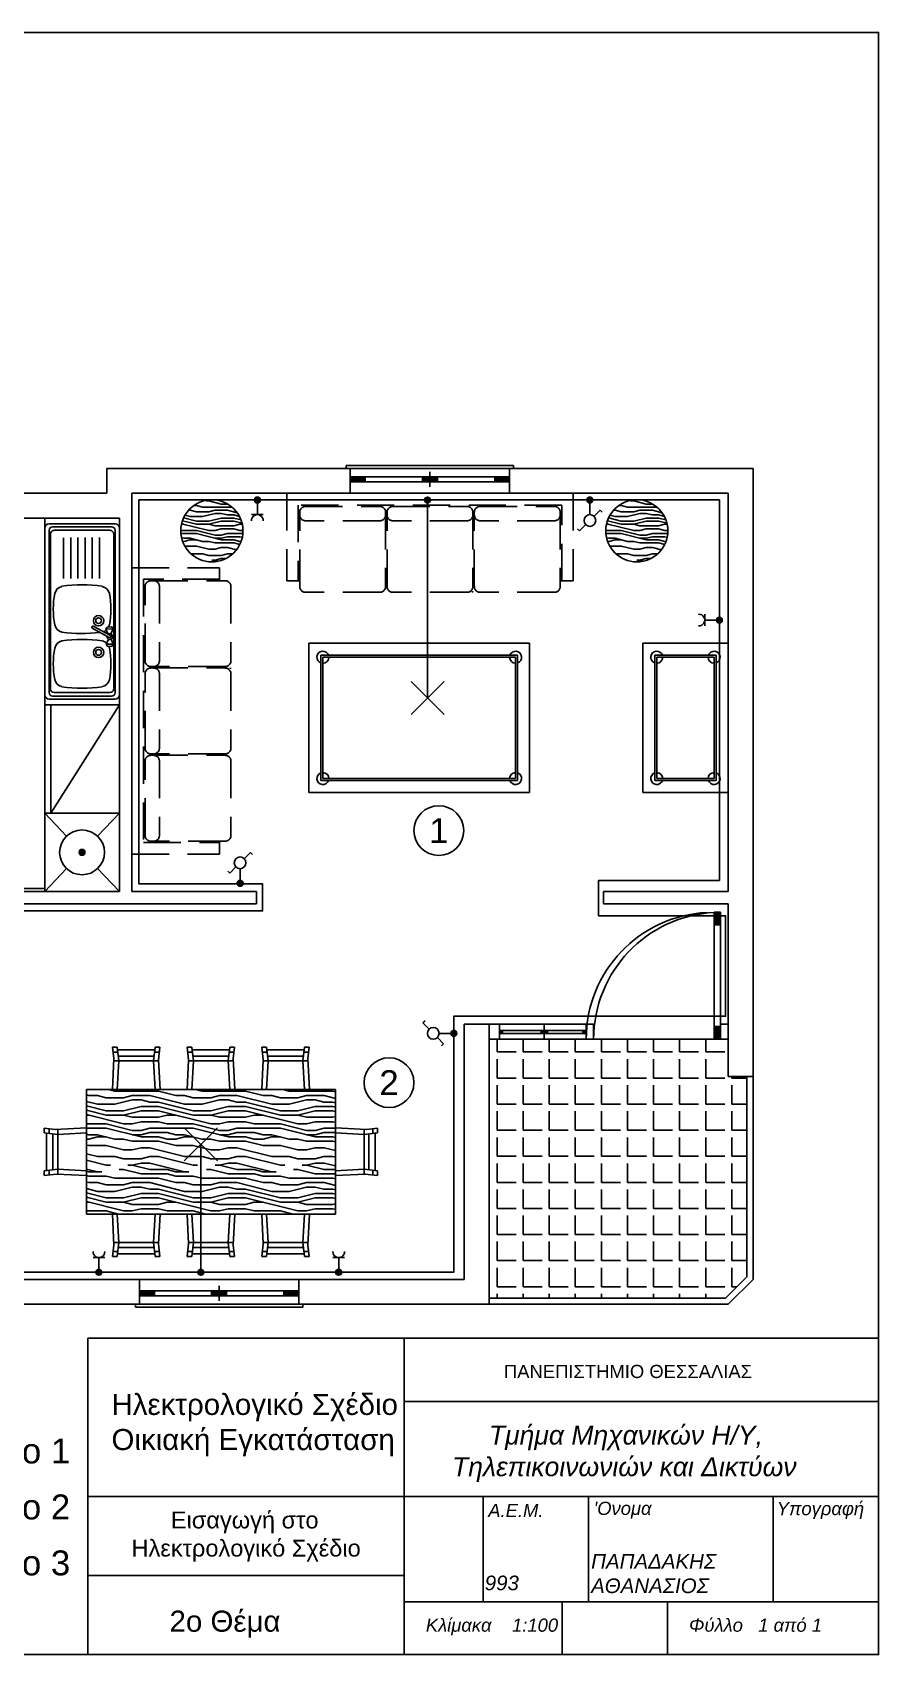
# Model space of a CAD drawing. Header units: millimetres. Extents: x 10 to 1430, y 10 to 287.
# Drawn here: x 265.6 to 410, y 10 to 287 of the extents above; entities that cross this region are included whole.
import ezdxf
from ezdxf.enums import TextEntityAlignment as Align

# ---------------------------------------------------------------- set-up
doc = ezdxf.new("R2010")
doc.units = ezdxf.units.MM
doc.header["$MEASUREMENT"] = 0
doc.linetypes.add('HIDDEN', pattern=[9.525, 6.35, -3.175])
doc.linetypes.add('JIS_02_2.0', pattern=[3, 2, -1])
for name, color, linetype in [('Bathroom', 253, 'Continuous'), ('Doors', 253, 'Continuous'), ('Furnitures', 253, 'Continuous'), ('Kitchen', 253, 'Continuous'), ('Label', 10, 'Continuous'), ('Walls', 253, 'Continuous'), ('Windows', 253, 'Continuous')]:
    doc.layers.add(name, color=color, linetype=linetype)
doc.styles.get("Standard").update_dxf_attribs({"font": 'arial.ttf'})

# ---------------------------------------------------------------- blocks, each defined once
blk = doc.blocks.new('Cnnection Point')
h = blk.add_hatch(color=256)
h.dxf.hatch_style = 1
h.paths.add_polyline_path([(222.61, 128.46, 1), (223.61, 128.46, 1)])
blk.add_circle((223.11, 128.46), 0.5)
blk = doc.blocks.new('Alle Retour')
for points in [[(0.71, 0.71), (1.77, 1.77)], [(1.77, 1.77), (2.12, 1.41)], [(-1.77, -1.77), (-2.12, -1.41)], [(-0.71, -0.71), (-1.77, -1.77)], [(0, -1), (0, -3)]]:
    blk.add_lwpolyline(points)
blk.add_circle((0, 0), 1)
blk.add_blockref('Cnnection Point', (-223.11, -131.96))
blk = doc.blocks.new('Socket')
for points in [[(217.26, 126.17), (219.26, 126.17)], [(218.26, 126.17), (218.26, 124.17)]]:
    blk.add_lwpolyline(points)
blk.add_arc((218.26, 127.17), 1, 177.864, 2.136)
blk.add_blockref('Cnnection Point', (-4.86, -4.79))

msp = doc.modelspace()

# ---------------------------------------------------------------- hatches: boundary and pattern name
at = {"layer": 'Bathroom'}
h = msp.add_hatch(dxfattribs=at)
h.set_pattern_fill('ANGLE', color=256, scale=0.6375, style=0)
h.set_pattern_definition([(0, (-2.456, -16.2416), (0, 4.452937), [3.2385, -1.214438]), (90, (-2.456, -16.2416), (-4.452937, 3e-16), [3.2385, -1.214438])])
h.paths.add_polyline_path([(343.53, 70.88), (383.88, 70.88), (387.5, 74.51), (387.5, 108.71), (384.32, 108.71), (384.32, 115.08), (343.53, 115.08)])
at = {"layer": 'Furnitures'}
h = msp.add_hatch(dxfattribs=at)
h.set_pattern_fill('PANEL', color=256, scale=10.625, angle=180, style=0, pattern_type=2)
h.set_pattern_definition([(180, (103.355, 697.333), (-1e-15, -10.625), [2.125, -3.1875, 1.0625, -4.25]), (180, (95.918, 697.067), (-1e-15, -10.625), [2.125, -8.5]), (180, (96.98, 696.536), (-1e-15, -10.625), [1.0625, -9.5625]), (180, (102.824, 696.27), (-1e-15, -10.625), [0.53125, -7.4375, 0.53125, -2.125]), (180, (99.105, 695.739), (-1e-15, -10.625), [2.125, -3.1875, 0.53125, -4.78125]), (180, (101.762, 695.473), (-1e-15, -10.625), [1.59375, -9.03125]), (180, (99.105, 695.208), (-1e-15, -10.625), [3.1875, -7.4375]), (180, (102.293, 694.942), (-1e-15, -10.625), [2.125, -8.5]), (180, (98.043, 694.677), (-1e-15, -10.625), [5.3125, -5.3125]), (180, (101.23, 694.145), (-1e-15, -10.625), [1.0625, -3.1875, 2.125, -4.25]), (180, (93.793, 693.88), (-1e-15, -10.625), [2.125, -8.5]), (180, (95.918, 693.614), (-1e-15, -10.625), [1.0625, -9.5625]), (180, (98.043, 693.348), (-1e-15, -10.625), [1.0625, -9.5625]), (180, (103.355, 693.083), (-1e-15, -10.625), [2.125, -8.5]), (180, (98.043, 692.817), (-1e-15, -10.625), [2.125, -8.5]), (180, (98.043, 692.286), (-1e-15, -10.625), [2.125, -2.125, 2.125, -4.25]), (180, (100.168, 691.755), (-1e-15, -10.625), [1.0625, -5.3125, 2.125, -2.125]), (180, (98.043, 691.489), (-1e-15, -10.625), [3.1875, -7.4375]), (180, (98.043, 690.958), (-1e-15, -10.625), [2.125, -8.5]), (180, (102.293, 690.692), (-1e-15, -10.625), [3.1875, -4.25, 1.0625, -2.125]), (180, (102.293, 690.161), (-1e-15, -10.625), [5.3125, -5.3125]), (180, (95.918, 689.895), (-1e-15, -10.625), [1.0625, -9.5625]), (180, (99.105, 689.63), (-1e-15, -10.625), [2.125, -8.5]), (180, (101.23, 689.364), (-1e-15, -10.625), [1.0625, -4.25, 1.0625, -4.25]), (180, (102.293, 689.098), (-1e-15, -10.625), [1.0625, -3.1875, 2.125, -4.25]), (180, (100.168, 688.833), (-1e-15, -10.625), [1.0625, -5.3125, 1.0625, -3.1875]), (180, (98.043, 688.567), (-1e-15, -10.625), [3.1875, -7.4375]), (180, (102.293, 688.036), (-1e-15, -10.625), [2.125, -8.5]), (180, (96.98, 687.77), (-1e-15, -10.625), [1.0625, -9.5625]), (180, (94.855, 687.505), (-1e-15, -10.625), [1.0625, -9.5625]), (194.03624, (95.9178, 696.536), (-10.625, 4e-10), [1.09437, -42.71362]), (194.03624, (94.8553, 694.1453), (-10.625, 4e-10), [1.09437, -42.71362]), (194.03624, (95.9178, 687.7703), (-10.625, 4e-10), [1.09437, -42.71362]), (194.03624, (99.1053, 691.7547), (-10.625, 4e-10), [1.09437, -42.71362]), (194.03624, (96.9803, 690.161), (-10.625, 4e-10), [1.09437, -42.71362]), (194.03624, (95.9178, 690.9578), (-10.625, 4e-10), [1.09437, -42.71362]), (194.03624, (101.2303, 689.0984), (-10.625, 4e-10), [1.09437, -42.71362]), (194.03624, (96.9803, 689.6297), (-10.625, 4e-10), [1.09437, -42.71362]), (194.03624, (94.8553, 693.614), (-10.625, 4e-10), [2.18875, -41.61925]), (194.03624, (95.9178, 692.8172), (-10.625, 4e-10), [2.18875, -41.61925]), (194.03624, (95.9178, 692.286), (-10.625, 4e-10), [2.18875, -41.61925]), (345.96376, (99.1053, 695.739), (10.625, 4e-10), [1.094375, -2.18875, 1.094375, -39.4305]), (345.96376, (101.2303, 694.1453), (10.625, 4e-10), [1.09438, -42.71362]), (345.96376, (101.2303, 689.364), (10.625, 4e-10), [2.18875, -41.61925]), (14.03624, (95.9178, 697.0672), (10.625, -4e-10), [1.09438, -42.71362]), (165.96376, (93.7928, 697.0672), (-10.625, -4e-10), [1.09438, -42.71362]), (165.96376, (96.9803, 693.3484), (-10.625, -4e-10), [1.09438, -42.71362]), (165.96376, (94.8553, 691.489), (-10.625, -4e-10), [1.09438, -42.71362]), (165.96376, (99.1053, 690.6922), (-10.625, -4e-10), [1.09438, -42.71362]), (165.96376, (100.1678, 689.364), (-10.625, -4e-10), [1.09438, -42.71362]), (165.96376, (99.1053, 688.8328), (-10.625, -4e-10), [1.09438, -42.71362]), (165.96376, (99.1053, 690.6922), (-10.625, -4e-10), [1.09438, -42.71362]), (165.96376, (95.9178, 689.0984), (-10.625, -4e-10), [4.3775, -39.4305]), (165.96376, (102.2928, 696.2703), (-10.625, -4e-10), [4.3775, -39.4305]), (165.96376, (101.2303, 695.4734), (-10.625, -4e-10), [4.3775, -39.4305]), (165.96376, (100.1678, 694.9422), (-10.625, -4e-10), [1.094375, -2.18875, 2.18875, -38.33612]), (165.96376, (100.1678, 694.1453), (-10.625, -4e-10), [2.18875, -2.18875, 2.18875, -37.24175]), (165.96376, (101.2303, 693.0828), (-10.625, -4e-10), [4.3775, -39.4305]), (165.96376, (102.2928, 692.286), (-10.625, -4e-10), [4.3775, -39.4305]), (165.96376, (102.2928, 691.7547), (-10.625, -4e-10), [4.3775, -39.4305]), (165.96376, (94.8553, 688.5672), (-10.625, -4e-10), [1.09438, -42.71362]), (165.96377, (93.7928, 687.5047), (-10.625, -2e-06), [2.18875, -41.61925]), (165.96377, (100.1678, 688.036), (-10.625, -2e-06), [2.18875, -41.61925]), (165.96376, (101.2303, 697.3328), (-10.625, -2e-07), [4.3775, -39.4305]), (165.96376, (94.8553, 689.8953), (-10.625, -2e-07), [3.28312, -40.52487]), (165.96376, (93.7928, 690.6922), (-10.625, -2e-07), [6.56625, -37.24175])])
h.paths.add_polyline_path([(301.51, 201.9, 1), (290.89, 201.9, 1)])
h = msp.add_hatch(dxfattribs=at)
h.set_pattern_fill('PANEL', color=256, scale=10.625, angle=180, style=0, pattern_type=2)
h.set_pattern_definition([(180, (175.895, 697.333), (-1e-15, -10.625), [2.125, -3.1875, 1.0625, -4.25]), (180, (168.458, 697.067), (-1e-15, -10.625), [2.125, -8.5]), (180, (169.52, 696.536), (-1e-15, -10.625), [1.0625, -9.5625]), (180, (175.364, 696.27), (-1e-15, -10.625), [0.53125, -7.4375, 0.53125, -2.125]), (180, (171.645, 695.739), (-1e-15, -10.625), [2.125, -3.1875, 0.53125, -4.78125]), (180, (174.301, 695.473), (-1e-15, -10.625), [1.59375, -9.03125]), (180, (171.645, 695.208), (-1e-15, -10.625), [3.1875, -7.4375]), (180, (174.833, 694.942), (-1e-15, -10.625), [2.125, -8.5]), (180, (170.583, 694.677), (-1e-15, -10.625), [5.3125, -5.3125]), (180, (173.77, 694.145), (-1e-15, -10.625), [1.0625, -3.1875, 2.125, -4.25]), (180, (166.333, 693.88), (-1e-15, -10.625), [2.125, -8.5]), (180, (168.458, 693.614), (-1e-15, -10.625), [1.0625, -9.5625]), (180, (170.583, 693.348), (-1e-15, -10.625), [1.0625, -9.5625]), (180, (175.895, 693.083), (-1e-15, -10.625), [2.125, -8.5]), (180, (170.583, 692.817), (-1e-15, -10.625), [2.125, -8.5]), (180, (170.583, 692.286), (-1e-15, -10.625), [2.125, -2.125, 2.125, -4.25]), (180, (172.708, 691.755), (-1e-15, -10.625), [1.0625, -5.3125, 2.125, -2.125]), (180, (170.583, 691.489), (-1e-15, -10.625), [3.1875, -7.4375]), (180, (170.583, 690.958), (-1e-15, -10.625), [2.125, -8.5]), (180, (174.833, 690.692), (-1e-15, -10.625), [3.1875, -4.25, 1.0625, -2.125]), (180, (174.833, 690.161), (-1e-15, -10.625), [5.3125, -5.3125]), (180, (168.458, 689.895), (-1e-15, -10.625), [1.0625, -9.5625]), (180, (171.645, 689.63), (-1e-15, -10.625), [2.125, -8.5]), (180, (173.77, 689.364), (-1e-15, -10.625), [1.0625, -4.25, 1.0625, -4.25]), (180, (174.833, 689.098), (-1e-15, -10.625), [1.0625, -3.1875, 2.125, -4.25]), (180, (172.708, 688.833), (-1e-15, -10.625), [1.0625, -5.3125, 1.0625, -3.1875]), (180, (170.583, 688.567), (-1e-15, -10.625), [3.1875, -7.4375]), (180, (174.833, 688.036), (-1e-15, -10.625), [2.125, -8.5]), (180, (169.52, 687.77), (-1e-15, -10.625), [1.0625, -9.5625]), (180, (167.395, 687.505), (-1e-15, -10.625), [1.0625, -9.5625]), (194.03624, (168.4577, 696.536), (-10.625, 4e-10), [1.09437, -42.71362]), (194.03624, (167.3952, 694.1453), (-10.625, 4e-10), [1.09437, -42.71362]), (194.03624, (168.4577, 687.7703), (-10.625, 4e-10), [1.09437, -42.71362]), (194.03624, (171.6452, 691.7547), (-10.625, 4e-10), [1.09437, -42.71362]), (194.03624, (169.5202, 690.161), (-10.625, 4e-10), [1.09437, -42.71362]), (194.03624, (168.4577, 690.9578), (-10.625, 4e-10), [1.09437, -42.71362]), (194.03624, (173.7702, 689.0984), (-10.625, 4e-10), [1.09437, -42.71362]), (194.03624, (169.5202, 689.6297), (-10.625, 4e-10), [1.09437, -42.71362]), (194.03624, (167.3952, 693.614), (-10.625, 4e-10), [2.18875, -41.61925]), (194.03624, (168.4577, 692.8172), (-10.625, 4e-10), [2.18875, -41.61925]), (194.03624, (168.4577, 692.286), (-10.625, 4e-10), [2.18875, -41.61925]), (345.96376, (171.6452, 695.739), (10.625, 4e-10), [1.094375, -2.18875, 1.094375, -39.4305]), (345.96376, (173.7702, 694.1453), (10.625, 4e-10), [1.09438, -42.71362]), (345.96376, (173.7702, 689.364), (10.625, 4e-10), [2.18875, -41.61925]), (14.03624, (168.4577, 697.0672), (10.625, -4e-10), [1.09438, -42.71362]), (165.96376, (166.3327, 697.0672), (-10.625, -4e-10), [1.09438, -42.71362]), (165.96376, (169.5202, 693.3484), (-10.625, -4e-10), [1.09438, -42.71362]), (165.96376, (167.3952, 691.489), (-10.625, -4e-10), [1.09438, -42.71362]), (165.96376, (171.6452, 690.6922), (-10.625, -4e-10), [1.09438, -42.71362]), (165.96376, (172.7077, 689.364), (-10.625, -4e-10), [1.09438, -42.71362]), (165.96376, (171.6452, 688.8328), (-10.625, -4e-10), [1.09438, -42.71362]), (165.96376, (171.6452, 690.6922), (-10.625, -4e-10), [1.09438, -42.71362]), (165.96376, (168.4577, 689.0984), (-10.625, -4e-10), [4.3775, -39.4305]), (165.96376, (174.8327, 696.2703), (-10.625, -4e-10), [4.3775, -39.4305]), (165.96376, (173.7702, 695.4734), (-10.625, -4e-10), [4.3775, -39.4305]), (165.96376, (172.7077, 694.9422), (-10.625, -4e-10), [1.094375, -2.18875, 2.18875, -38.33612]), (165.96376, (172.7077, 694.1453), (-10.625, -4e-10), [2.18875, -2.18875, 2.18875, -37.24175]), (165.96376, (173.7702, 693.0828), (-10.625, -4e-10), [4.3775, -39.4305]), (165.96376, (174.8327, 692.286), (-10.625, -4e-10), [4.3775, -39.4305]), (165.96376, (174.8327, 691.7547), (-10.625, -4e-10), [4.3775, -39.4305]), (165.96376, (167.3952, 688.5672), (-10.625, -4e-10), [1.09438, -42.71362]), (165.96377, (166.3327, 687.5047), (-10.625, -2e-06), [2.18875, -41.61925]), (165.96377, (172.7077, 688.036), (-10.625, -2e-06), [2.18875, -41.61925]), (165.96376, (173.7702, 697.3328), (-10.625, -2e-07), [4.3775, -39.4305]), (165.96376, (167.3952, 689.8953), (-10.625, -2e-07), [3.28312, -40.52487]), (165.96376, (166.3327, 690.6922), (-10.625, -2e-07), [6.56625, -37.24175])])
h.paths.add_polyline_path([(374.05, 201.9, 1), (363.43, 201.9, 1)])
h = msp.add_hatch(dxfattribs=at)
h.set_pattern_fill('PANEL', color=256, scale=14.875, angle=-180, style=0, pattern_type=2)
h.set_pattern_definition([(180, (562.254, 481.788), (-5e-15, -14.875), [2.975, -4.4625, 1.4875, -5.95]), (180, (551.842, 481.416), (-5e-15, -14.875), [2.975, -11.9]), (180, (553.33, 480.673), (-5e-15, -14.875), [1.4875, -13.3875]), (180, (561.51, 480.301), (-5e-15, -14.875), [0.74375, -10.4125, 0.74375, -2.975]), (180, (556.304, 479.557), (-5e-15, -14.875), [2.975, -4.4625, 0.74375, -6.69375]), (180, (560.023, 479.185), (-5e-15, -14.875), [2.23125, -12.64375]), (180, (556.304, 478.813), (-5e-15, -14.875), [4.4625, -10.4125]), (180, (560.767, 478.441), (-5e-15, -14.875), [2.975, -11.9]), (180, (554.817, 478.07), (-5e-15, -14.875), [7.4375, -7.4375]), (180, (559.28, 477.326), (-5e-15, -14.875), [1.4875, -4.4625, 2.975, -5.95]), (180, (548.867, 476.954), (-5e-15, -14.875), [2.975, -11.9]), (180, (551.842, 476.582), (-5e-15, -14.875), [1.4875, -13.3875]), (180, (554.817, 476.21), (-5e-15, -14.875), [1.4875, -13.3875]), (180, (562.254, 475.838), (-5e-15, -14.875), [2.975, -11.9]), (180, (554.817, 475.466), (-5e-15, -14.875), [2.975, -11.9]), (180, (554.817, 474.723), (-5e-15, -14.875), [2.975, -2.975, 2.975, -5.95]), (180, (557.792, 473.979), (-5e-15, -14.875), [1.4875, -7.4375, 2.975, -2.975]), (180, (554.817, 473.607), (-5e-15, -14.875), [4.4625, -10.4125]), (180, (554.817, 472.863), (-5e-15, -14.875), [2.975, -11.9]), (180, (560.767, 472.491), (-5e-15, -14.875), [4.4625, -5.95, 1.4875, -2.975]), (180, (560.767, 471.748), (-5e-15, -14.875), [7.4375, -7.4375]), (180, (551.842, 471.376), (-5e-15, -14.875), [1.4875, -13.3875]), (180, (556.304, 471.004), (-5e-15, -14.875), [2.975, -11.9]), (180, (559.28, 470.632), (-5e-15, -14.875), [1.4875, -5.95, 1.4875, -5.95]), (180, (560.767, 470.26), (-5e-15, -14.875), [1.4875, -4.4625, 2.975, -5.95]), (180, (557.792, 469.888), (-5e-15, -14.875), [1.4875, -7.4375, 1.4875, -4.4625]), (180, (554.817, 469.516), (-5e-15, -14.875), [4.4625, -10.4125]), (180, (560.767, 468.773), (-5e-15, -14.875), [2.975, -11.9]), (180, (553.33, 468.401), (-5e-15, -14.875), [1.4875, -13.3875]), (180, (550.354, 468.029), (-5e-15, -14.875), [1.4875, -13.3875]), (194.03624, (551.842, 480.6727), (-14.875, 5e-10), [1.53212, -59.79907]), (194.03624, (550.3544, 477.3258), (-14.875, 5e-10), [1.53212, -59.79907]), (194.0362, (551.842, 468.4008), (-14.875, 5e-10), [1.53212, -59.79907]), (194.03624, (556.3044, 473.979), (-14.875, 5e-10), [1.53212, -59.79907]), (194.03624, (553.3294, 471.7477), (-14.875, 5e-10), [1.53212, -59.79907]), (194.03624, (551.842, 472.8633), (-14.875, 5e-10), [1.53212, -59.79907]), (194.03624, (559.2794, 470.26), (-14.875, 5e-10), [1.53212, -59.79907]), (194.03624, (553.3294, 471.004), (-14.875, 5e-10), [1.53212, -59.79907]), (194.03624, (550.3544, 476.582), (-14.875, 5e-10), [3.06425, -58.26694]), (194.03624, (551.842, 475.4664), (-14.875, 5e-10), [3.06425, -58.26694]), (194.03624, (551.842, 474.7227), (-14.875, 5e-10), [3.06425, -58.26694]), (345.96376, (556.3044, 479.557), (14.875, 5e-10), [1.53212, -3.06425, 1.53212, -55.2027]), (345.96376, (559.2794, 477.3258), (14.875, 5e-10), [1.53212, -59.79907]), (345.96376, (559.2794, 470.632), (14.875, 5e-10), [3.06425, -58.26694]), (14.03624, (551.842, 481.4164), (14.875, -5e-10), [1.53212, -59.79907]), (165.96376, (548.867, 481.4164), (-14.875, -5e-10), [1.53212, -59.79907]), (165.96376, (553.3294, 476.21), (-14.875, -5e-10), [1.53212, -59.79907]), (165.96376, (550.3544, 473.607), (-14.875, -5e-10), [1.53212, -59.79907]), (165.96376, (556.3044, 472.4914), (-14.875, -5e-10), [1.53212, -59.79907]), (165.96376, (557.792, 470.632), (-14.875, -5e-10), [1.53212, -59.79907]), (165.96376, (556.3044, 469.8883), (-14.875, -5e-10), [1.53212, -59.79907]), (165.96376, (556.3044, 472.4914), (-14.875, -5e-10), [1.53212, -59.79907]), (165.9638, (551.842, 470.26), (-14.875, -5e-10), [6.1285, -55.2027]), (165.96376, (560.767, 480.3008), (-14.875, -5e-10), [6.1285, -55.2027]), (165.96376, (559.2794, 479.185), (-14.875, -5e-10), [6.1285, -55.2027]), (165.96376, (557.792, 478.4414), (-14.875, -5e-10), [1.53212, -3.06425, 3.06425, -53.67057]), (165.96376, (557.792, 477.3258), (-14.875, -5e-10), [3.06425, -3.06425, 3.06425, -52.13844]), (165.96376, (559.2794, 475.8383), (-14.875, -5e-10), [6.1285, -55.2027]), (165.96376, (560.767, 474.7227), (-14.875, -5e-10), [6.1285, -55.2027]), (165.96376, (560.767, 473.979), (-14.875, -5e-10), [6.1285, -55.2027]), (165.9638, (550.3544, 469.5164), (-14.875, -5e-10), [1.53212, -59.79907]), (165.9638, (548.867, 468.029), (-14.875, -3e-06), [3.06425, -58.26694]), (165.9638, (557.792, 468.7727), (-14.875, -3e-06), [3.06425, -58.26694]), (165.96376, (559.2794, 481.7883), (-14.875, -3e-07), [6.1285, -55.2027]), (165.9638, (550.3544, 471.3758), (-14.875, -3e-07), [4.59637, -56.7348]), (165.9638, (548.867, 472.4914), (-14.875, -3e-07), [9.19275, -52.13844])])
h.paths.add_polyline_path([(317.28, 85.23), (317.28, 106.48), (274.78, 106.48), (274.78, 85.23)])

# ---------------------------------------------------------------- linework, layer by layer
for p, q in [((410, 64), (275, 64)), ((275, 64), (275, 64)), ((275, 64), (275, 10)), ((275, 64), (329, 64)), ((329, 64), (329, 37)), ((329, 64), (329, 53.2)), ((410, 10), (410, 64)), ((329, 53.2), (329, 53.2)), ((329, 53.2), (410, 53.2)), ((329, 37), (275, 37)), ((329, 37), (329, 37)), ((329, 37), (329, 23.5)), ((329, 37), (410, 37)), ((329, 37), (329, 19)), ((329, 37), (342.5, 37)), ((342.5, 37), (342.5, 37)), ((342.5, 37), (342.5, 19)), ((342.5, 37), (360.5, 37)), ((360.5, 37), (360.5, 19)), ((360.5, 37), (392, 37)), ((392, 37), (392, 19)), ((329, 23.5), (275, 23.5)), ((329, 23.5), (329, 10)), ((329, 19), (329, 19)), ((329, 19), (410, 19)), ((329, 19), (356, 19)), ((356, 19), (356, 10)), ((356, 19), (374, 19)), ((374, 19), (374, 10))]:
    msp.add_line(p, q)
at = {"linetype": 'JIS_02_2.0'}
msp.add_line((410, 10), (410, 64), dxfattribs=at)
for points in [[(10, 10), (410, 10), (410, 287), (10, 287)], [(267.67, 153.67), (280.42, 153.67), (280.42, 140.31), (267.67, 140.31)]]:
    msp.add_lwpolyline(points, close=True)
for points in [[(247.25, 136.99), (304.86, 136.99), (304.86, 141.59), (283.74, 141.59), (283.74, 207.16), (382.83, 207.16), (382.83, 142.19), (362.2, 142.19), (362.2, 136.15), (383.89, 136.15), (383.89, 118.99), (337.49, 118.99), (337.49, 75.28), (244.65, 75.28), (244.65, 114.41), (256.59, 114.41), (256.59, 120.2), (254, 120.2)], [(333.03, 173.36), (333.03, 207.16)], [(330.2, 170.53), (335.86, 176.19)], [(330.2, 176.19), (335.86, 170.53)], [(267.67, 153.67), (271.4, 149.76)], [(280.42, 153.67), (276.69, 149.76)], [(271.4, 144.22), (267.67, 140.31)], [(276.69, 144.22), (280.42, 140.31)], [(225.89, 137.81), (214.98, 137.81), (214.98, 140.81), (267.67, 140.81)], [(291.49, 94.3), (297.15, 99.95)], [(291.49, 99.95), (297.15, 94.3)], [(294.32, 97.12), (294.32, 75.28)]]:
    msp.add_lwpolyline(points)
msp.add_circle((274.04, 146.99), 3.83)
at = {"layer": 'Doors'}
for p, q in [((383.04, 136.76), (381.96, 136.76)), ((381.96, 136.76), (381.96, 115.08)), ((382.17, 134.59), (382.17, 136.76)), ((382.39, 134.59), (382.39, 136.76)), ((382.61, 134.59), (382.61, 136.76)), ((382.82, 134.59), (382.82, 136.76)), ((383.04, 115.08), (383.04, 136.76)), ((381.96, 134.59), (383.04, 134.59)), ((360.09, 117.63), (361.37, 117.63)), ((360.09, 115.08), (360.09, 117.21)), ((361.37, 117.63), (361.37, 115.08)), ((383.04, 117.25), (381.96, 117.25)), ((382.17, 117.25), (382.17, 115.08)), ((382.39, 117.25), (382.39, 115.08)), ((382.61, 117.25), (382.61, 115.08)), ((382.82, 117.25), (382.82, 115.08)), ((383.04, 117.63), (384.32, 117.63)), ((384.32, 117.63), (384.32, 115.08)), ((361.37, 115.08), (360.09, 115.08)), ((381.96, 115.08), (383.04, 115.08)), ((384.32, 115.08), (383.04, 115.08))]:
    msp.add_line(p, q, dxfattribs=at)
msp.add_arc((383.04, 115.08), 21.67, 92.866, 180, dxfattribs=at)
at = {"layer": 'Furnitures', "linetype": 'HIDDEN'}
for p, q in [((308.99, 208.31), (357.87, 208.31)), ((308.99, 208.31), (308.99, 193.35)), ((357.87, 208.31), (357.87, 193.35)), ((355.91, 206.3), (310.95, 206.3)), ((310.95, 206.3), (310.95, 193.35)), ((311.19, 204.59), (311.19, 205.08)), ((311.19, 192.37), (311.19, 205.08)), ((312.17, 206.06), (324.88, 206.06)), ((312.17, 206.06), (324.88, 206.06)), ((325.85, 205.08), (325.85, 204.59)), ((325.85, 205.08), (325.85, 192.37)), ((326.1, 192.37), (326.1, 205.08)), ((326.1, 204.59), (326.1, 205.08)), ((327.08, 206.06), (339.78, 206.06)), ((327.08, 206.06), (339.78, 206.06)), ((340.76, 205.08), (340.76, 192.37)), ((340.76, 205.08), (340.76, 204.59)), ((341, 192.37), (341, 205.08)), ((341, 204.59), (341, 205.08)), ((341.98, 206.06), (354.69, 206.06)), ((341.98, 206.06), (354.69, 206.06)), ((355.67, 205.08), (355.67, 192.37)), ((355.67, 205.08), (355.67, 204.59)), ((355.91, 193.35), (355.91, 206.3)), ((324.88, 203.61), (312.17, 203.61)), ((339.78, 203.61), (327.08, 203.61)), ((354.69, 203.61), (341.98, 203.61)), ((282.54, 146.7), (282.54, 195.57)), ((282.54, 195.57), (297.5, 195.57)), ((297.5, 195.57), (297.5, 193.62)), ((284.55, 193.62), (284.55, 148.65)), ((297.5, 193.62), (284.55, 193.62)), ((284.8, 179.69), (284.8, 192.4)), ((284.8, 179.69), (284.8, 192.4)), ((285.77, 193.37), (298.48, 193.37)), ((285.77, 193.37), (286.26, 193.37)), ((287.24, 192.4), (287.24, 179.69)), ((297.5, 193.62), (297.5, 193.37)), ((299.46, 192.4), (299.46, 179.69)), ((308.99, 193.35), (311.19, 193.35)), ((324.88, 191.4), (312.17, 191.4)), ((325.85, 192.37), (326.1, 192.37)), ((339.78, 191.4), (327.08, 191.4)), ((340.82, 191.46), (340.6, 191.46)), ((340.76, 192.37), (341, 192.37)), ((354.69, 191.4), (341.98, 191.4)), ((355.91, 193.35), (355.67, 193.35)), ((357.87, 193.35), (355.91, 193.35)), ((284.8, 164.78), (284.8, 177.49)), ((284.8, 164.78), (284.8, 177.49)), ((298.48, 178.71), (285.77, 178.71)), ((286.26, 178.71), (285.77, 178.71)), ((285.77, 178.47), (298.48, 178.47)), ((285.77, 178.47), (286.26, 178.47)), ((287.24, 177.49), (287.24, 164.78)), ((298.48, 178.47), (298.48, 178.71)), ((299.39, 178.52), (299.39, 178.31)), ((299.46, 177.49), (299.46, 164.78)), ((298.48, 163.8), (285.77, 163.8)), ((286.26, 163.8), (285.77, 163.8)), ((285.77, 163.56), (286.26, 163.56)), ((285.77, 163.56), (298.48, 163.56)), ((298.48, 163.56), (298.48, 163.8)), ((284.8, 149.87), (284.8, 162.58)), ((284.8, 149.87), (284.8, 162.58)), ((287.24, 162.58), (287.24, 149.87)), ((299.46, 162.58), (299.46, 149.87)), ((284.55, 148.65), (297.5, 148.65)), ((286.26, 148.9), (285.77, 148.9)), ((298.48, 148.9), (285.77, 148.9)), ((297.5, 146.7), (297.5, 148.9)), ((282.54, 146.7), (297.5, 146.7))]:
    msp.add_line(p, q, dxfattribs=at)
at = {"layer": 'Furnitures'}
for p, q in [((312.76, 157.2), (312.76, 182.7)), ((312.76, 182.7), (350.44, 182.7)), ((314.81, 170.18), (314.81, 180.65)), ((314.81, 159.25), (314.81, 180.65)), ((348.39, 180.65), (314.81, 180.65)), ((315.15, 159.59), (315.15, 180.31)), ((315.15, 180.31), (348.05, 180.31)), ((348.05, 180.31), (348.05, 159.59)), ((348.39, 180.65), (348.39, 170.18)), ((348.39, 180.65), (348.39, 159.25)), ((350.44, 182.7), (350.44, 157.2)), ((369.75, 157.2), (369.75, 182.7)), ((369.75, 182.7), (384.32, 182.7)), ((371.79, 180.65), (382.27, 180.65)), ((371.79, 170.18), (371.79, 180.65)), ((371.79, 159.25), (371.79, 180.65)), ((371.79, 180.65), (382.27, 180.65)), ((372.14, 159.59), (372.14, 180.31)), ((372.14, 180.31), (381.93, 180.31)), ((381.93, 180.31), (381.93, 159.59)), ((382.27, 180.65), (382.27, 170.18)), ((382.27, 180.65), (382.27, 159.25)), ((384.32, 182.7), (384.32, 157.2)), ((267.67, 172.19), (280.42, 172.19)), ((267.67, 153.67), (267.67, 172.19)), ((268.73, 172.19), (268.73, 153.67)), ((280.42, 172.19), (268.73, 153.67)), ((280.42, 172.19), (280.42, 154.5)), ((348.39, 159.25), (314.81, 159.25)), ((315.15, 159.59), (348.05, 159.59)), ((382.27, 159.25), (371.79, 159.25)), ((381.93, 159.59), (372.14, 159.59)), ((350.44, 157.2), (312.76, 157.2)), ((384.32, 157.2), (369.75, 157.2)), ((280.42, 153.67), (267.67, 153.67)), ((280.42, 154.5), (280.42, 153.67)), ((279.45, 111.79), (279.24, 113.7)), ((279.24, 113.7), (280.04, 113.7)), ((280.3, 111.36), (280.04, 113.7)), ((286.25, 111.36), (286.51, 113.7)), ((286.51, 113.7), (287.32, 113.7)), ((287.32, 113.7), (287.1, 111.58)), ((292.79, 113.7), (291.99, 113.7)), ((291.99, 113.7), (292.2, 111.58)), ((293.05, 111.36), (292.79, 113.7)), ((299, 111.36), (299.26, 113.7)), ((300.07, 113.7), (299.26, 113.7)), ((299.85, 111.79), (300.07, 113.7)), ((305.54, 113.7), (304.74, 113.7)), ((304.74, 113.7), (304.95, 111.58)), ((305.8, 111.36), (305.54, 113.7)), ((311.75, 111.36), (312.01, 113.7)), ((312.82, 113.7), (312.01, 113.7)), ((312.6, 111.79), (312.82, 113.7)), ((279.21, 106.48), (279.45, 111.79)), ((280.14, 112.85), (279.33, 112.85)), ((287.11, 111.36), (279.43, 111.36)), ((280.05, 106.48), (280.3, 111.36)), ((286.47, 113.28), (280.09, 113.28)), ((286.35, 112.21), (280.21, 112.21)), ((286.51, 106.48), (286.25, 111.36)), ((287.23, 112.85), (286.42, 112.85)), ((287.1, 111.58), (287.35, 106.48)), ((292.2, 111.58), (291.96, 106.48)), ((292.08, 112.85), (292.89, 112.85)), ((292.19, 111.36), (299.87, 111.36)), ((292.8, 106.48), (293.05, 111.36)), ((292.84, 113.28), (299.22, 113.28)), ((292.96, 112.21), (299.1, 112.21)), ((299.26, 106.48), (299, 111.36)), ((299.17, 112.85), (299.97, 112.85)), ((300.1, 106.48), (299.85, 111.79)), ((304.95, 111.58), (304.71, 106.48)), ((304.83, 112.85), (305.64, 112.85)), ((304.94, 111.36), (312.62, 111.36)), ((305.55, 106.48), (305.8, 111.36)), ((305.59, 113.28), (311.97, 113.28)), ((305.71, 112.21), (311.85, 112.21)), ((312.01, 106.48), (311.75, 111.36)), ((311.92, 112.85), (312.72, 112.85)), ((312.85, 106.48), (312.6, 111.79)), ((317.28, 106.48), (274.78, 106.48)), ((274.78, 106.48), (274.78, 85.23)), ((317.28, 85.23), (317.28, 106.48)), ((267.55, 99.89), (267.55, 99.09)), ((269.47, 99.68), (267.55, 99.89)), ((268.4, 98.99), (268.4, 99.8)), ((274.78, 99.92), (269.47, 99.68)), ((317.28, 99.92), (322.59, 99.68)), ((322.59, 99.68), (324.5, 99.89)), ((323.65, 98.99), (323.65, 99.8)), ((324.5, 99.89), (324.5, 99.09)), ((269.89, 98.83), (267.55, 99.09)), ((267.98, 92.66), (267.98, 99.04)), ((269.04, 92.78), (269.04, 98.92)), ((269.89, 92.02), (269.89, 99.7)), ((274.78, 99.08), (269.89, 98.83)), ((317.28, 99.08), (322.17, 98.83)), ((322.17, 92.02), (322.17, 99.7)), ((322.17, 98.83), (324.5, 99.09)), ((323.02, 92.78), (323.02, 98.92)), ((324.08, 92.66), (324.08, 99.04)), ((269.89, 92.88), (267.55, 92.62)), ((267.55, 92.62), (267.55, 91.81)), ((267.55, 91.81), (269.68, 92.03)), ((268.4, 91.9), (268.4, 92.71)), ((269.68, 92.03), (274.78, 91.78)), ((274.78, 92.62), (269.89, 92.88)), ((317.28, 92.62), (322.17, 92.88)), ((322.38, 92.03), (317.28, 91.78)), ((322.17, 92.88), (324.5, 92.62)), ((324.5, 91.81), (322.38, 92.03)), ((323.65, 91.9), (323.65, 92.71)), ((324.5, 92.62), (324.5, 91.81)), ((274.78, 85.23), (317.28, 85.23)), ((279.21, 85.23), (279.45, 79.91)), ((280.05, 85.23), (280.3, 80.34)), ((286.51, 85.23), (286.25, 80.34)), ((287.1, 80.13), (287.35, 85.23)), ((292.2, 80.13), (291.96, 85.23)), ((292.8, 85.23), (293.05, 80.34)), ((299.26, 85.23), (299, 80.34)), ((300.1, 85.23), (299.85, 79.91)), ((304.95, 80.13), (304.71, 85.23)), ((305.55, 85.23), (305.8, 80.34)), ((312.01, 85.23), (311.75, 80.34)), ((312.85, 85.23), (312.6, 79.91)), ((287.11, 80.34), (279.43, 80.34)), ((280.3, 80.34), (280.04, 78)), ((286.25, 80.34), (286.51, 78)), ((292.19, 80.34), (299.87, 80.34)), ((293.05, 80.34), (292.79, 78)), ((299, 80.34), (299.26, 78)), ((304.94, 80.34), (312.62, 80.34)), ((305.8, 80.34), (305.54, 78)), ((311.75, 80.34), (312.01, 78)), ((279.45, 79.91), (279.24, 78)), ((279.24, 78), (280.04, 78)), ((280.14, 78.85), (279.33, 78.85)), ((286.47, 78.43), (280.09, 78.43)), ((286.35, 79.49), (280.21, 79.49)), ((287.23, 78.85), (286.42, 78.85)), ((286.51, 78), (287.32, 78)), ((287.32, 78), (287.1, 80.13)), ((291.99, 78), (292.2, 80.13)), ((292.79, 78), (291.99, 78)), ((292.08, 78.85), (292.89, 78.85)), ((292.84, 78.43), (299.22, 78.43)), ((292.96, 79.49), (299.1, 79.49)), ((299.17, 78.85), (299.97, 78.85)), ((300.07, 78), (299.26, 78)), ((299.85, 79.91), (300.07, 78)), ((304.74, 78), (304.95, 80.13)), ((305.54, 78), (304.74, 78)), ((304.83, 78.85), (305.64, 78.85)), ((305.59, 78.43), (311.97, 78.43)), ((305.71, 79.49), (311.85, 79.49)), ((311.92, 78.85), (312.72, 78.85)), ((312.82, 78), (312.01, 78)), ((312.6, 79.91), (312.82, 78))]:
    msp.add_line(p, q, dxfattribs=at)
for centre in [(296.2, 201.9), (368.74, 201.9)]:
    msp.add_circle(centre, 5.31, dxfattribs=at)
at = {"layer": 'Furnitures', "linetype": 'HIDDEN'}
for centre, start, end in [((312.17, 205.08), 90, 180), ((312.17, 205.08), 90, 180), ((324.88, 205.08), 0, 90), ((324.88, 205.08), 0, 90), ((327.08, 205.08), 90, 180), ((327.08, 205.08), 90, 180), ((339.78, 205.08), 0, 90), ((339.78, 205.08), 0, 90), ((341.98, 205.08), 90, 180), ((341.98, 205.08), 90, 180), ((354.69, 205.08), 0, 90), ((354.69, 205.08), 0, 90), ((312.17, 204.59), 180, 270), ((324.88, 204.59), 270, 0), ((327.08, 204.59), 180, 270), ((339.78, 204.59), 270, 0), ((341.98, 204.59), 180, 270), ((354.69, 204.59), 270, 0), ((285.77, 192.4), 90, 180), ((285.77, 192.4), 90, 180), ((286.26, 192.4), 0, 90), ((298.48, 192.4), 0, 90), ((312.17, 192.37), 180, 270), ((324.88, 192.37), 270, 0), ((327.08, 192.37), 180, 270), ((339.78, 192.37), 270, 0), ((341.98, 192.37), 180, 270), ((354.69, 192.37), 270, 0), ((285.77, 179.69), 180, 270), ((285.77, 179.69), 180, 270), ((285.77, 177.49), 90, 180), ((285.77, 177.49), 90, 180), ((286.26, 179.69), 270, 0), ((286.26, 177.49), 0, 90), ((298.48, 179.69), 270, 0), ((298.48, 177.49), 0, 90), ((285.77, 164.78), 180, 270), ((285.77, 164.78), 180, 270), ((285.77, 162.58), 90, 180), ((285.77, 162.58), 90, 180), ((286.26, 164.78), 270, 0), ((286.26, 162.58), 0, 90), ((298.48, 164.78), 270, 0), ((298.48, 162.58), 0, 90), ((285.77, 149.87), 180, 270), ((285.77, 149.87), 180, 270), ((286.26, 149.87), 270, 0), ((298.48, 149.87), 270, 0)]:
    msp.add_arc(centre, 0.978, start, end, dxfattribs=at)
at = {"layer": 'Furnitures'}
for centre, start, end in [((315.15, 180.31), 19.4712, 250.5288), ((315.15, 180.31), 270, 0), ((348.05, 180.31), 180, 270), ((348.05, 180.31), 289.4712, 160.5288), ((372.14, 180.31), 19.4712, 250.5288), ((372.14, 180.31), 270, 0), ((381.93, 180.31), 180, 270), ((381.93, 180.31), 289.4712, 160.5288), ((315.15, 159.59), 109.4712, 340.5288), ((315.15, 159.59), 0, 90), ((348.05, 159.59), 90, 180), ((348.05, 159.59), 199.4712, 70.5288), ((372.14, 159.59), 109.4712, 340.5288), ((372.14, 159.59), 0, 90), ((381.93, 159.59), 90, 180), ((381.93, 159.59), 199.4712, 70.5288)]:
    msp.add_arc(centre, 1.02, start, end, dxfattribs=at)
at = {"layer": 'Kitchen'}
for p in [(267.67, 204.06), (267.67, 153.67)]:
    msp.add_line(p, (267.67, 140.31), dxfattribs=at)
at = {"layer": 'Kitchen', "ltscale": 0.05}
for p, q in [((267.67, 173.91), (267.67, 202.34)), ((268.4, 203.08), (279.68, 203.08)), ((269.02, 202.59), (279.07, 202.59)), ((280.42, 202.35), (280.42, 173.9)), ((268.4, 174.27), (268.4, 201.98)), ((268.65, 174.88), (268.65, 201.36)), ((269.26, 201.98), (278.82, 201.98)), ((270.87, 193.76), (270.87, 200.69)), ((272.1, 193.76), (272.1, 200.75)), ((273.33, 193.76), (273.33, 200.75)), ((274.55, 193.76), (274.55, 200.75)), ((275.78, 193.76), (275.78, 200.75)), ((277, 193.76), (277, 200.75)), ((279.44, 201.36), (279.44, 181.81)), ((279.68, 201.98), (279.68, 181.79)), ((278.88, 184), (275.93, 185.61)), ((278.69, 183.66), (275.75, 185.26)), ((278.12, 185.1), (278.31, 185.47)), ((278.12, 185.1), (279.33, 185.14)), ((278.52, 184.27), (278.12, 185.1)), ((278.53, 183.38), (278.13, 182.55)), ((279.12, 185.5), (278.31, 185.47)), ((278.98, 184.29), (279.33, 185.14)), ((278.99, 183.37), (279.34, 182.52)), ((279.33, 185.14), (279.12, 185.5)), ((278.13, 182.55), (279.34, 182.52)), ((278.13, 182.55), (278.32, 182.18)), ((279.13, 182.16), (278.32, 182.18)), ((279.34, 182.52), (279.13, 182.16)), ((279.44, 181.81), (279.44, 174.88)), ((279.68, 181.79), (279.68, 174.27)), ((279.68, 173.16), (268.41, 173.16)), ((279.07, 173.66), (269.02, 173.66)), ((278.82, 174.27), (269.26, 174.27)), ((280.42, 140.31), (280.42, 153.67))]:
    msp.add_line(p, q, dxfattribs=at)
for centre, radius in [((276.86, 186.55), 0.883), ((276.86, 186.55), 0.49), ((276.86, 181.14), 0.883), ((276.86, 181.14), 0.49)]:
    msp.add_circle(centre, radius, dxfattribs=at)
for centre, radius, start, end in [((268.4, 202.34), 0.736, 90, 180), ((269.02, 201.98), 0.613, 90, 180), ((279.07, 201.98), 0.613, 0, 90), ((279.68, 202.35), 0.736, 0, 90), ((269.26, 201.36), 0.613, 90, 180), ((278.82, 201.36), 0.613, 0, 90), ((284.09, 188.51), 14.96, 169.6111, 190.3889), ((270.93, 190.85), 1.58, 101.7017, 168.2983), ((274.04, 168.53), 24.15, 81.8288, 98.1712), ((277.15, 190.85), 1.58, 11.7017, 78.2983), ((263.99, 188.51), 14.96, 349.6111, 10.3889), ((270.93, 186.14), 1.58, 191.7017, 258.2983), ((275.89, 185.41), 0.205, 78.3747, 224.2852), ((277.03, 186.18), 1.7, 335.9872, 347.7962), ((270.93, 181.55), 1.58, 101.7017, 168.2983), ((274.04, 208.5), 24.15, 261.8288, 277.2233), ((274.04, 159.19), 24.15, 81.8288, 98.1712), ((277.15, 181.55), 1.58, 48.0383, 78.2983), ((277.1, 186.3), 1.75, 289.5622, 308.8053), ((278.78, 183.83), 0.49, 174.9082, 127.7518), ((278.75, 183.84), 0.199, 250.8944, 51.7656), ((284.09, 179.17), 14.96, 169.6111, 190.3889), ((277.15, 181.55), 1.58, 11.7017, 23.2709), ((263.99, 179.17), 14.96, 349.6111, 10.3889), ((269.26, 174.88), 0.613, 180, 270), ((270.93, 176.83), 1.58, 191.7017, 258.2983), ((274.04, 199.16), 24.15, 261.8288, 278.1712), ((277.15, 176.83), 1.58, 281.7017, 348.2983), ((278.82, 174.88), 0.613, 270, 0), ((268.41, 173.91), 0.736, 180, 270), ((269.02, 174.27), 0.613, 180, 270), ((279.07, 174.27), 0.613, 270, 0), ((279.68, 173.9), 0.736, 270, 0)]:
    msp.add_arc(centre, radius, start, end, dxfattribs=at)
at = {"layer": 'Label'}
for centre in [(334.94, 150.7), (326.44, 107.66)]:
    msp.add_circle(centre, 4.25, dxfattribs=at)
at = {"layer": 'Walls'}
for p, q in [((388.57, 212.56), (278.29, 212.56)), ((278.29, 212.56), (278.29, 208.31)), ((388.57, 115.08), (388.57, 212.56)), ((278.29, 208.31), (222.77, 208.31)), ((282.54, 208.31), (384.32, 208.31)), ((282.54, 140.31), (282.54, 208.31)), ((384.32, 208.31), (384.32, 140.31)), ((222.77, 204.06), (280.42, 204.06)), ((280.42, 204.06), (280.42, 140.31)), ((280.42, 140.31), (216.25, 140.31)), ((282.54, 140.31), (303.79, 140.31)), ((303.79, 138.19), (303.79, 140.31)), ((384.32, 140.31), (363.07, 140.31)), ((363.07, 140.31), (363.07, 138.19)), ((216.25, 138.19), (303.79, 138.19)), ((363.07, 138.19), (384.32, 138.19)), ((384.32, 138.19), (384.32, 115.08)), ((339.28, 74.07), (339.28, 117.63)), ((339.28, 117.63), (343.53, 117.63)), ((343.53, 117.63), (343.53, 69.82)), ((384.32, 115.08), (343.53, 115.08)), ((384.32, 115.08), (384.32, 108.71)), ((388.57, 115.08), (388.57, 74.07)), ((384.32, 108.71), (388.57, 108.71)), ((387.5, 74.51), (387.5, 108.71)), ((242.82, 74.07), (339.28, 74.07)), ((387.5, 74.51), (383.88, 70.88)), ((388.57, 74.07), (384.32, 69.82)), ((343.53, 69.82), (185.58, 69.82)), ((343.53, 70.88), (383.88, 70.88)), ((384.32, 69.82), (343.53, 69.82))]:
    msp.add_line(p, q, dxfattribs=at)
msp.add_arc((381.77, 115.08), 21.67, 92.866, 180, dxfattribs=at)
at = {"layer": 'Windows'}
for p, q in [((319.15, 212.56), (319.15, 213.07)), ((319.15, 213.07), (347.71, 213.07)), ((319.15, 212.56), (347.71, 212.56)), ((319.83, 208.31), (319.83, 212.56)), ((319.83, 208.31), (319.83, 212.56)), ((319.83, 211.12), (347.03, 211.12)), ((319.83, 210.95), (322.38, 210.95)), ((322.38, 210.78), (319.83, 210.78)), ((319.83, 210.61), (322.38, 210.61)), ((322.38, 211.12), (322.38, 210.27)), ((332.15, 211.12), (332.15, 210.27)), ((334.7, 210.95), (332.15, 210.95)), ((332.15, 210.78), (334.7, 210.78)), ((334.7, 210.61), (332.15, 210.61)), ((333.43, 211.97), (333.43, 209.42)), ((334.7, 211.12), (334.7, 210.27)), ((344.48, 211.12), (344.48, 210.27)), ((344.48, 210.95), (347.03, 210.95)), ((347.03, 210.78), (344.48, 210.78)), ((344.48, 210.61), (347.03, 210.61)), ((347.03, 212.56), (347.03, 208.31)), ((347.03, 212.56), (347.03, 208.31)), ((347.03, 210.61), (347.03, 210.44)), ((347.71, 213.07), (347.71, 212.56)), ((322.38, 210.44), (319.83, 210.44)), ((319.83, 210.27), (347.03, 210.27)), ((347.03, 208.31), (319.83, 208.31)), ((332.15, 210.44), (334.7, 210.44)), ((347.03, 210.44), (344.48, 210.44)), ((343.53, 117.63), (343.53, 115.08)), ((343.53, 117.63), (345.27, 117.63)), ((345.27, 115.08), (345.27, 117.63)), ((345.27, 117.63), (360.09, 117.63)), ((345.27, 116.58), (360.09, 116.58)), ((345.27, 116.48), (345.81, 116.48)), ((345.81, 116.38), (345.27, 116.38)), ((345.81, 116.58), (345.81, 116.07)), ((352.41, 116.58), (352.41, 116.07)), ((352.41, 116.48), (353.49, 116.48)), ((353.49, 116.38), (352.41, 116.38)), ((352.95, 117.63), (352.95, 115.08)), ((353.49, 116.58), (353.49, 116.07)), ((359.55, 116.58), (359.55, 116.07)), ((359.55, 116.48), (360.09, 116.48)), ((359.55, 116.38), (360.09, 116.38)), ((360.09, 117.63), (360.09, 115.08)), ((343.53, 115.08), (345.27, 115.08)), ((345.27, 116.28), (345.81, 116.28)), ((345.81, 116.17), (345.27, 116.17)), ((360.09, 116.07), (345.27, 116.07)), ((360.09, 115.08), (345.27, 115.08)), ((352.41, 116.28), (353.49, 116.28)), ((353.49, 116.17), (352.41, 116.17)), ((359.55, 116.28), (360.09, 116.28)), ((359.55, 116.17), (360.09, 116.17)), ((283.83, 69.82), (283.83, 74.07)), ((283.83, 69.82), (283.83, 74.07)), ((283.83, 74.07), (311.03, 74.07)), ((311.03, 72.11), (283.83, 72.11)), ((286.38, 71.26), (286.38, 72.11)), ((296.15, 71.26), (296.15, 72.11)), ((297.43, 70.41), (297.43, 72.96)), ((298.7, 71.26), (298.7, 72.11)), ((308.48, 71.26), (308.48, 72.11)), ((311.03, 74.07), (311.03, 69.82)), ((311.03, 74.07), (311.03, 69.82)), ((283.15, 69.31), (283.15, 69.82)), ((311.71, 69.82), (283.15, 69.82)), ((311.71, 69.31), (283.15, 69.31)), ((283.83, 71.77), (283.83, 71.94)), ((283.83, 71.94), (286.38, 71.94)), ((286.38, 71.77), (283.83, 71.77)), ((283.83, 71.6), (286.38, 71.6)), ((286.38, 71.43), (283.83, 71.43)), ((311.03, 71.26), (283.83, 71.26)), ((298.7, 71.94), (296.15, 71.94)), ((296.15, 71.77), (298.7, 71.77)), ((298.7, 71.6), (296.15, 71.6)), ((296.15, 71.43), (298.7, 71.43)), ((308.48, 71.94), (311.03, 71.94)), ((311.03, 71.77), (308.48, 71.77)), ((308.48, 71.6), (311.03, 71.6)), ((311.03, 71.43), (308.48, 71.43)), ((311.71, 69.82), (311.71, 69.31))]:
    msp.add_line(p, q, dxfattribs=at)

# ---------------------------------------------------------------- block references
for name, p, rotation in [('Socket', (522.22, 330.83), 180), ('Alle Retour', (360.73, 203.66), 180), ('Socket', (506.5, -31.61), 89.99999999999999), ('Alle Retour', (333.99, 116.08), 90)]:
    msp.add_blockref(name, p, dxfattribs=dict(rotation=rotation))
for name, p in [('Cnnection Point', (109.91, 78.69)), ('Cnnection Point', (50.93, 18.53)), ('Alle Retour', (301.02, 145.2)), ('Socket', (58.66, -48.39)), ('Socket', (99.59, -48.39)), ('Cnnection Point', (71.21, -53.18))]:
    msp.add_blockref(name, p)

# ---------------------------------------------------------------- texts
at = {"attachment_point": 1}
for s, width, gutter_width, heights, insert, char_height in [('   \\P                 ΠΑΝΕΠΙΣΤΗΜΙΟ ΘΕΣΣΑΛΙΑΣ', 90, 12.5, [12], (331.21, 63.22), 2.25), (' \\P  {\\fArial|b0|i0|c161|p34;Ηλεκτρολογικό} Σχέδιο\\P  {\\fArial|b0|i0|c161|p34;Οικιακή Εγκατάσταση}', 60, 12.5, [0], (276.27, 60.52), 3.6), ('{\\fArial|b0|i1|c161|p34;        \\P        Τμήμα Μηχανικών Η/Υ,\\P   Τηλεπικοινωνιών και Δικτύων}', 90, 12.5, [0], (333.43, 54.5), 3.24), ("{\\fArial|b0|i1|c161|p34; 'Ονομα\\P\\P     }", 35, 12.5, [0], (360.5, 36.09), 2.25), ('{\\fArial|b0|i1|c161|p34;Υπογραφή}', 20, 12.5, [4.71], (392.63, 36.05), 2.25), ('          \\P           Εισαγωγή στο                \\P     Ηλεκτρολογικό Σχέδιο', 60, 12.5, [0], (276.9, 39.22), 2.88), ('\\pt4.5;{\\fArial|b0|i1|c161|p34; Α.Ε.Μ.\\P\\ptz;\\P    }', 20, 12.5, [0], (342.5, 35.73), 2.25), ('{\\fArial|b0|i1|c161|p34;ΠΑΠΑΔΑΚΗΣ ΑΘΑΝΑΣΙΟΣ}', 35, 60, [0], (360.94, 27.16), 2.5), ('{\\fArial|b0|i1|c0|p34;993}', 20, 60, [0], (342.78, 23.48), 2.5), ('         \\P          2ο Θέμα', 60, 12.5, [0], (275, 23.5), 3.6), ('{\\fArial|b0|i1|c161|p34; Κλίμακα    1:\\fArial|b0|i1|c0|p34;100}', 30, 12.5, [0], (331.85, 16.15), 2.25), ('{\\fArial|b0|i1|c161|p34;  Φύλλο   1 από 1}', 40, 12.5, [10], (375.9, 16.15), 2.25)]:
    msp.add_mtext_dynamic_manual_height_columns(s, width=width, gutter_width=gutter_width, heights=heights, dxfattribs=dict(at, insert=insert, char_height=char_height))
at = {"layer": 'Label'}
for s, p in [('1', (334.94, 150.7)), ('2', (326.44, 107.66))]:
    msp.add_text(s, height=4.25, dxfattribs=at).set_placement(p, align=Align.MIDDLE_CENTER)
for s, p in [('Δωμάτιο 1', (244.65, 44.77)), ('Δωμάτιο 2', (244.65, 35.21)), ('Δωμάτιο 3', (244.65, 25.65))]:
    msp.add_text(s, height=4.25, dxfattribs=at).set_placement(p, align=Align.MIDDLE_LEFT)

doc.saveas('drawing.dxf')
